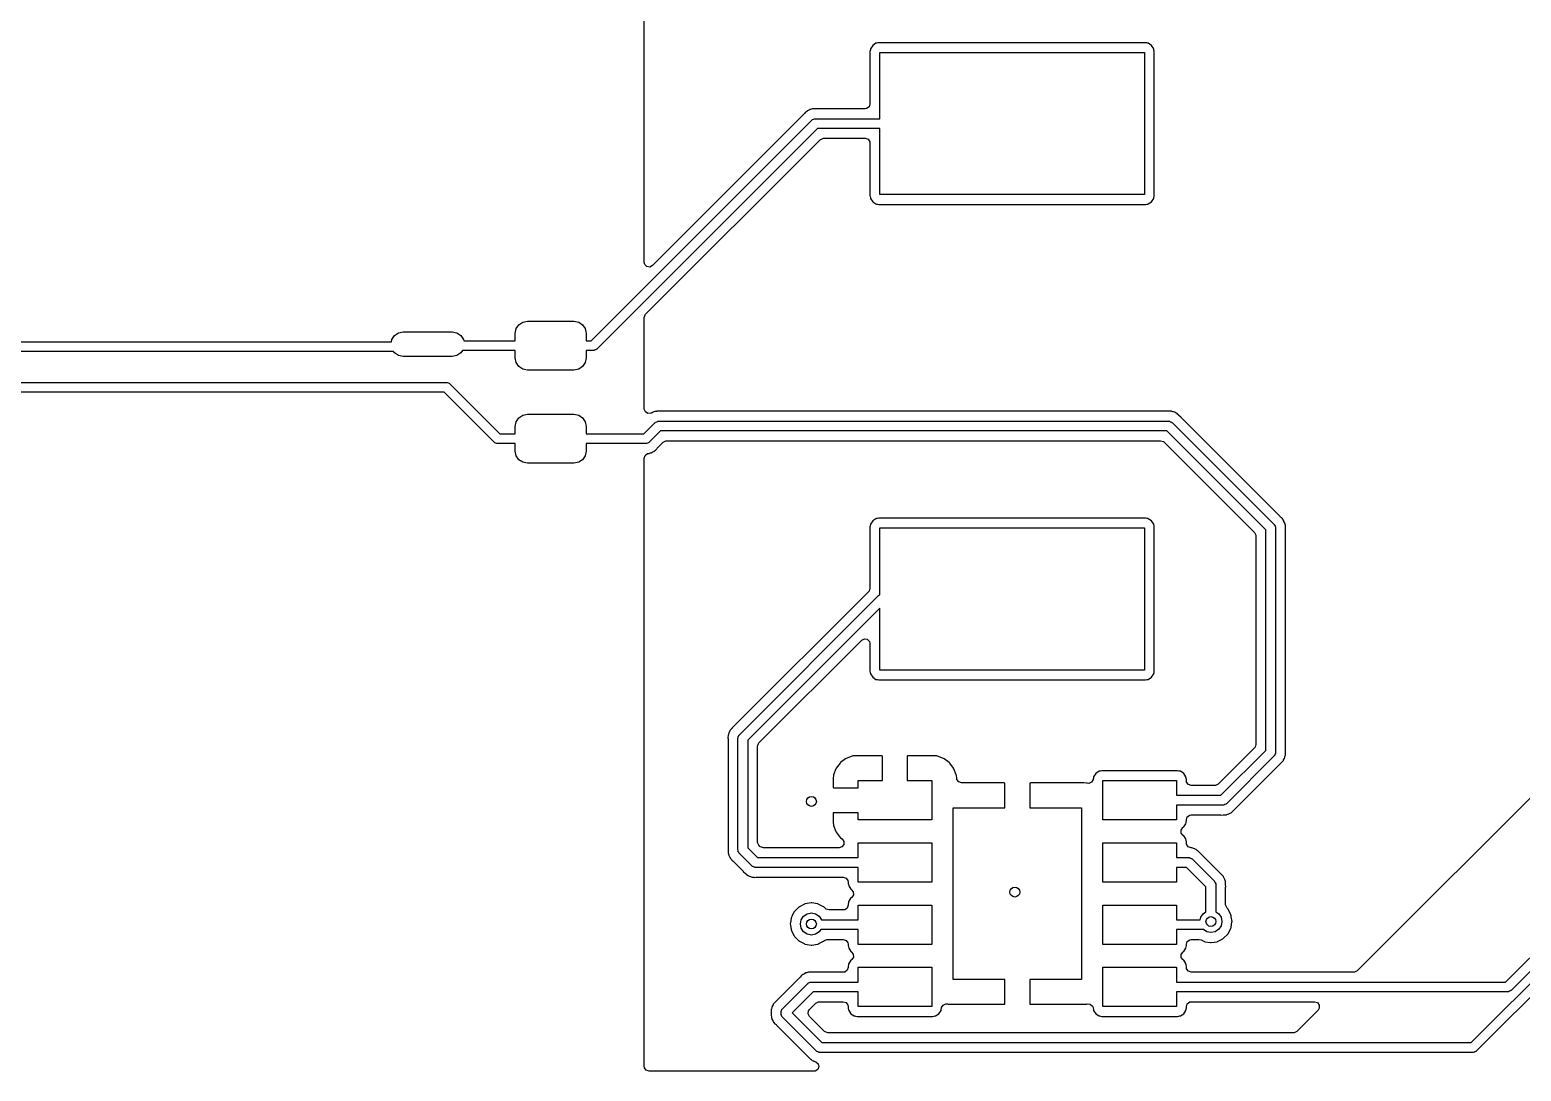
# Model space of a CAD drawing. Extents: x 97 to 313, y -173 to 213.
# Drawn here: x 127.5 to 157.93, y -151 to -129.76 of the extents above; entities that cross this region are included whole.
import ezdxf

# ---------------------------------------------------------------- set-up
doc = ezdxf.new("R2010")
doc.units = 0
doc.layers.add('BLACK', color=7, linetype='CONTINUOUS')

msp = doc.modelspace()

# ---------------------------------------------------------------- linework, layer by layer
at = {"layer": 'BLACK', "linetype": 'CONTINUOUS'}
for p, q in [((140.038, -134.498), (140.038, -119.102)), ((144.652, -130.162), (144.644, -130.2)), ((144.644, -130.2), (144.644, -131.27)), ((144.654, -130.151), (144.652, -130.162)), ((144.656, -130.142), (144.654, -130.151)), ((144.654, -130.151), (144.654, -130.151)), ((144.7, -130.075), (144.656, -130.142)), ((144.767, -130.031), (144.7, -130.075)), ((144.776, -130.029), (144.767, -130.031)), ((144.799, -130.025), (144.776, -130.029)), ((144.776, -130.029), (144.776, -130.029)), ((144.825, -130.019), (144.799, -130.025)), ((150.265, -130.019), (144.825, -130.019)), ((144.845, -131.57), (144.845, -130.22)), ((144.845, -130.22), (150.245, -130.22)), ((150.245, -130.22), (150.245, -133.12)), ((150.291, -130.025), (150.265, -130.019)), ((150.314, -130.029), (150.291, -130.025)), ((150.323, -130.031), (150.314, -130.029)), ((150.314, -130.029), (150.314, -130.029)), ((150.39, -130.075), (150.323, -130.031)), ((150.434, -130.142), (150.39, -130.075)), ((150.436, -130.151), (150.434, -130.142)), ((150.438, -130.162), (150.436, -130.151)), ((150.436, -130.151), (150.436, -130.151)), ((150.445, -130.2), (150.438, -130.162)), ((150.445, -133.14), (150.445, -130.2)), ((143.325, -131.444), (143.307, -131.467)), ((143.333, -131.439), (143.325, -131.444)), ((143.351, -131.424), (143.333, -131.439)), ((143.355, -131.42), (143.351, -131.424)), ((143.36, -131.416), (143.355, -131.42)), ((143.366, -131.413), (143.36, -131.416)), ((143.384, -131.405), (143.366, -131.413)), ((143.366, -131.413), (143.366, -131.413)), ((143.397, -131.399), (143.384, -131.405)), ((143.409, -131.392), (143.397, -131.399)), ((143.42, -131.385), (143.409, -131.392)), ((143.429, -131.383), (143.42, -131.385)), ((143.431, -131.383), (143.429, -131.383)), ((143.429, -131.383), (143.429, -131.383)), ((143.452, -131.376), (143.431, -131.383)), ((143.454, -131.375), (143.452, -131.376)), ((143.463, -131.372), (143.454, -131.375)), ((143.454, -131.375), (143.454, -131.375)), ((143.472, -131.371), (143.463, -131.372)), ((143.473, -131.371), (143.472, -131.371)), ((143.492, -131.371), (143.473, -131.371)), ((143.498, -131.37), (143.492, -131.371)), ((143.502, -131.369), (143.498, -131.37)), ((143.522, -131.369), (143.502, -131.369)), ((143.525, -131.369), (143.522, -131.369)), ((143.575, -131.368), (143.525, -131.369)), ((143.579, -131.369), (143.575, -131.368)), ((143.584, -131.369), (143.579, -131.369)), ((144.546, -131.369), (143.584, -131.369)), ((144.576, -131.365), (144.546, -131.369)), ((144.626, -131.329), (144.576, -131.365)), ((144.644, -131.27), (144.626, -131.329)), ((138.959, -136.1), (143.459, -131.599)), ((143.298, -131.477), (140.207, -134.568)), ((143.307, -131.467), (143.298, -131.477)), ((143.459, -131.599), (143.466, -131.596)), ((143.466, -131.596), (143.471, -131.589)), ((143.471, -131.589), (143.493, -131.582)), ((143.493, -131.582), (143.514, -131.571)), ((143.514, -131.571), (143.522, -131.572)), ((143.522, -131.572), (143.53, -131.57)), ((143.53, -131.57), (144.845, -131.57)), ((143.571, -131.77), (139.071, -136.271)), ((140.067, -135.558), (143.625, -131.999)), ((144.845, -131.77), (143.571, -131.77)), ((143.625, -131.999), (143.68, -131.972)), ((143.68, -131.972), (143.695, -131.97)), ((143.695, -131.97), (144.546, -131.97)), ((144.546, -131.97), (144.604, -131.989)), ((144.604, -131.989), (144.64, -132.039)), ((144.64, -132.039), (144.644, -132.07)), ((144.845, -133.12), (144.845, -131.77)), ((144.644, -132.07), (144.644, -133.14)), ((144.644, -133.14), (144.647, -133.15)), ((144.647, -133.15), (144.654, -133.187)), ((144.654, -133.187), (144.656, -133.198)), ((144.656, -133.198), (144.7, -133.265)), ((144.7, -133.265), (144.767, -133.309)), ((150.245, -133.12), (144.845, -133.12)), ((150.323, -133.309), (150.39, -133.265)), ((150.39, -133.265), (150.434, -133.198)), ((150.434, -133.198), (150.436, -133.187)), ((150.436, -133.187), (150.443, -133.15)), ((150.443, -133.15), (150.445, -133.14)), ((144.767, -133.309), (144.776, -133.311)), ((144.776, -133.311), (144.776, -133.311)), ((144.776, -133.311), (144.799, -133.315)), ((144.799, -133.315), (144.825, -133.32)), ((144.825, -133.32), (150.265, -133.32)), ((150.265, -133.32), (150.291, -133.315)), ((150.291, -133.315), (150.314, -133.311)), ((150.314, -133.311), (150.323, -133.309)), ((150.314, -133.311), (150.314, -133.311)), ((140.049, -134.543), (140.038, -134.498)), ((140.092, -134.586), (140.049, -134.543)), ((140.153, -134.596), (140.092, -134.586)), ((140.207, -134.568), (140.153, -134.596)), ((137.559, -135.719), (137.655, -135.7)), ((137.655, -135.7), (138.605, -135.7)), ((138.605, -135.7), (138.701, -135.719)), ((140.038, -135.628), (140.057, -135.57)), ((140.038, -137.488), (140.038, -135.628)), ((140.057, -135.57), (140.067, -135.558)), ((134.889, -136.074), (134.943, -135.993)), ((134.943, -135.993), (135.024, -135.939)), ((135.024, -135.939), (135.12, -135.92)), ((135.12, -135.92), (136.12, -135.92)), ((136.12, -135.92), (136.216, -135.939)), ((136.216, -135.939), (136.297, -135.993)), ((136.297, -135.993), (136.351, -136.074)), ((137.405, -135.95), (137.424, -135.854)), ((137.405, -136.1), (137.405, -135.95)), ((137.424, -135.854), (137.478, -135.773)), ((137.478, -135.773), (137.559, -135.719)), ((138.701, -135.719), (138.782, -135.773)), ((138.782, -135.773), (138.836, -135.854)), ((138.836, -135.854), (138.855, -135.95)), ((138.855, -135.95), (138.855, -136.1)), ((110.661, -136.12), (134.88, -136.12)), ((134.88, -136.12), (134.889, -136.074)), ((136.328, -136.3), (136.297, -136.347)), ((137.405, -136.3), (136.328, -136.3)), ((136.351, -136.074), (136.356, -136.1)), ((136.356, -136.1), (137.405, -136.1)), ((137.405, -136.45), (137.405, -136.3)), ((138.855, -136.1), (138.959, -136.1)), ((139, -136.3), (138.855, -136.3)), ((138.855, -136.3), (138.855, -136.45)), ((139.008, -136.298), (139, -136.3)), ((139.016, -136.299), (139.008, -136.298)), ((139.037, -136.288), (139.016, -136.299)), ((139.059, -136.281), (139.037, -136.288)), ((139.064, -136.274), (139.059, -136.281)), ((139.071, -136.271), (139.064, -136.274)), ((134.925, -136.32), (110.62, -136.32)), ((134.943, -136.347), (134.925, -136.32)), ((135.024, -136.401), (134.943, -136.347)), ((135.12, -136.42), (135.024, -136.401)), ((136.12, -136.42), (135.12, -136.42)), ((136.216, -136.401), (136.12, -136.42)), ((136.297, -136.347), (136.216, -136.401)), ((137.424, -136.546), (137.405, -136.45)), ((137.478, -136.627), (137.424, -136.546)), ((138.836, -136.546), (138.782, -136.627)), ((138.855, -136.45), (138.836, -136.546)), ((137.559, -136.681), (137.478, -136.627)), ((137.655, -136.7), (137.559, -136.681)), ((138.605, -136.7), (137.655, -136.7)), ((138.701, -136.681), (138.605, -136.7)), ((138.782, -136.627), (138.701, -136.681)), ((135.959, -137.15), (110.31, -137.15)), ((110.351, -136.95), (136, -136.95)), ((136.979, -138.171), (135.959, -137.15)), ((136, -136.95), (136.008, -136.952)), ((136.008, -136.952), (136.016, -136.951)), ((136.016, -136.951), (136.037, -136.962)), ((136.037, -136.962), (136.059, -136.969)), ((136.059, -136.969), (136.064, -136.976)), ((136.064, -136.976), (136.071, -136.979)), ((136.071, -136.979), (137.091, -138)), ((140.039, -137.497), (140.038, -137.488)), ((140.063, -137.553), (140.039, -137.497)), ((137.405, -137.85), (137.424, -137.754)), ((137.424, -137.754), (137.478, -137.673)), ((137.478, -137.673), (137.559, -137.619)), ((137.559, -137.619), (137.655, -137.6)), ((137.655, -137.6), (138.605, -137.6)), ((138.605, -137.6), (138.701, -137.619)), ((138.701, -137.619), (138.782, -137.673)), ((138.782, -137.673), (138.836, -137.754)), ((138.836, -137.754), (138.855, -137.85)), ((140.029, -138), (140.259, -137.769)), ((140.115, -137.585), (140.063, -137.553)), ((140.176, -137.579), (140.115, -137.585)), ((140.184, -137.575), (140.176, -137.579)), ((140.197, -137.569), (140.184, -137.575)), ((140.22, -137.555), (140.197, -137.569)), ((140.231, -137.553), (140.22, -137.555)), ((140.252, -137.546), (140.231, -137.553)), ((140.254, -137.545), (140.252, -137.546)), ((140.263, -137.542), (140.254, -137.545)), ((140.254, -137.545), (140.254, -137.545)), ((140.259, -137.769), (140.266, -137.766)), ((140.272, -137.541), (140.263, -137.542)), ((140.266, -137.766), (140.271, -137.759)), ((140.271, -137.759), (140.293, -137.752)), ((140.292, -137.541), (140.272, -137.541)), ((140.272, -137.541), (140.272, -137.541)), ((140.298, -137.54), (140.292, -137.541)), ((140.293, -137.752), (140.314, -137.741)), ((140.302, -137.54), (140.298, -137.54)), ((140.322, -137.54), (140.302, -137.54)), ((140.314, -137.741), (140.322, -137.742)), ((140.325, -137.539), (140.322, -137.54)), ((140.322, -137.742), (140.33, -137.74)), ((140.333, -137.539), (140.325, -137.539)), ((140.33, -137.74), (150.74, -137.74)), ((140.375, -137.538), (140.333, -137.539)), ((140.379, -137.539), (140.375, -137.538)), ((140.384, -137.54), (140.379, -137.539)), ((150.713, -137.54), (140.384, -137.54)), ((150.726, -137.539), (150.713, -137.54)), ((150.727, -137.538), (150.726, -137.539)), ((150.755, -137.535), (150.727, -137.538)), ((150.74, -137.74), (150.748, -137.742)), ((150.748, -137.742), (150.756, -137.741)), ((150.764, -137.537), (150.755, -137.535)), ((150.756, -137.741), (150.777, -137.752)), ((150.787, -137.54), (150.764, -137.537)), ((150.764, -137.537), (150.764, -137.537)), ((150.764, -137.537), (150.764, -137.537)), ((150.777, -137.752), (150.799, -137.759)), ((150.793, -137.54), (150.787, -137.54)), ((150.799, -137.54), (150.793, -137.54)), ((150.806, -137.543), (150.799, -137.54)), ((150.799, -137.759), (150.804, -137.766)), ((150.804, -137.766), (150.811, -137.769)), ((150.824, -137.55), (150.806, -137.543)), ((150.806, -137.543), (150.806, -137.543)), ((150.811, -137.769), (152.891, -139.849)), ((150.838, -137.554), (150.824, -137.55)), ((150.864, -137.561), (150.838, -137.554)), ((150.871, -137.566), (150.864, -137.561)), ((150.873, -137.567), (150.871, -137.566)), ((150.871, -137.566), (150.871, -137.566)), ((150.893, -137.577), (150.873, -137.567)), ((150.903, -137.582), (150.893, -137.577)), ((150.91, -137.588), (150.903, -137.582)), ((150.925, -137.602), (150.91, -137.588)), ((150.929, -137.605), (150.925, -137.602)), ((150.933, -137.608), (150.929, -137.605)), ((150.947, -137.622), (150.933, -137.608)), ((150.949, -137.624), (150.947, -137.622)), ((150.985, -137.658), (150.949, -137.624)), ((150.988, -137.662), (150.985, -137.658)), ((150.99, -137.665), (150.988, -137.662)), ((153.013, -139.688), (150.99, -137.665)), ((137.091, -138), (137.405, -138)), ((137.405, -138), (137.405, -137.85)), ((138.855, -137.85), (138.855, -138)), ((138.855, -138), (140.029, -138)), ((140.371, -137.94), (140.141, -138.171)), ((150.699, -137.94), (140.371, -137.94)), ((140.48, -138.142), (140.495, -138.141)), ((140.495, -138.141), (150.575, -138.141)), ((150.575, -138.141), (150.633, -138.159)), ((152.72, -139.961), (150.699, -137.94)), ((136.986, -138.174), (136.979, -138.171)), ((136.991, -138.181), (136.986, -138.174)), ((137.013, -138.188), (136.991, -138.181)), ((137.034, -138.199), (137.013, -138.188)), ((137.042, -138.198), (137.034, -138.199)), ((137.05, -138.2), (137.042, -138.198)), ((137.405, -138.2), (137.05, -138.2)), ((137.405, -138.35), (137.405, -138.2)), ((137.424, -138.446), (137.405, -138.35)), ((137.478, -138.527), (137.424, -138.446)), ((138.836, -138.446), (138.782, -138.527)), ((138.855, -138.35), (138.836, -138.446)), ((140.07, -138.2), (138.855, -138.2)), ((138.855, -138.2), (138.855, -138.35)), ((140.038, -138.497), (140.057, -138.439)), ((140.057, -138.439), (140.107, -138.403)), ((140.078, -138.198), (140.07, -138.2)), ((140.086, -138.199), (140.078, -138.198)), ((140.107, -138.188), (140.086, -138.199)), ((140.129, -138.181), (140.107, -138.188)), ((140.107, -138.403), (140.119, -138.401)), ((140.119, -138.401), (140.128, -138.399)), ((140.119, -138.401), (140.119, -138.401)), ((140.128, -138.399), (140.137, -138.398)), ((140.134, -138.174), (140.129, -138.181)), ((140.141, -138.171), (140.134, -138.174)), ((140.137, -138.398), (140.146, -138.395)), ((140.146, -138.395), (140.148, -138.394)), ((140.146, -138.395), (140.146, -138.395)), ((140.148, -138.394), (140.169, -138.387)), ((140.169, -138.387), (140.18, -138.385)), ((140.18, -138.385), (140.203, -138.371)), ((140.203, -138.371), (140.216, -138.365)), ((140.216, -138.365), (140.234, -138.357)), ((140.234, -138.357), (140.24, -138.354)), ((140.234, -138.357), (140.234, -138.357)), ((140.24, -138.354), (140.245, -138.35)), ((140.245, -138.35), (140.249, -138.346)), ((140.249, -138.346), (140.267, -138.331)), ((140.267, -138.331), (140.275, -138.326)), ((140.275, -138.326), (140.293, -138.303)), ((140.293, -138.303), (140.302, -138.293)), ((140.302, -138.293), (140.425, -138.169)), ((140.425, -138.169), (140.48, -138.142)), ((150.633, -138.159), (150.645, -138.169)), ((150.645, -138.169), (152.491, -140.015)), ((137.559, -138.581), (137.478, -138.527)), ((137.655, -138.6), (137.559, -138.581)), ((138.605, -138.6), (137.655, -138.6)), ((138.701, -138.581), (138.605, -138.6)), ((138.782, -138.527), (138.701, -138.581)), ((140.038, -150.904), (140.038, -138.497)), ((144.65, -139.874), (144.644, -139.9)), ((144.644, -139.9), (144.644, -141.15)), ((144.654, -139.851), (144.65, -139.874)), ((144.656, -139.842), (144.654, -139.851)), ((144.654, -139.851), (144.654, -139.851)), ((144.7, -139.775), (144.656, -139.842)), ((144.767, -139.731), (144.7, -139.775)), ((144.776, -139.729), (144.767, -139.731)), ((144.799, -139.725), (144.776, -139.729)), ((144.776, -139.729), (144.776, -139.729)), ((144.825, -139.719), (144.799, -139.725)), ((150.265, -139.719), (144.825, -139.719)), ((144.845, -141.285), (144.845, -139.92)), ((144.845, -139.92), (150.245, -139.92)), ((150.245, -139.92), (150.245, -142.82)), ((150.291, -139.725), (150.265, -139.719)), ((150.314, -139.729), (150.291, -139.725)), ((150.323, -139.731), (150.314, -139.729)), ((150.314, -139.729), (150.314, -139.729)), ((150.39, -139.775), (150.323, -139.731)), ((150.434, -139.842), (150.39, -139.775)), ((150.436, -139.851), (150.434, -139.842)), ((150.44, -139.874), (150.436, -139.851)), ((150.436, -139.851), (150.436, -139.851)), ((150.445, -139.9), (150.44, -139.874)), ((150.445, -142.84), (150.445, -139.9)), ((152.72, -144.459), (152.72, -139.961)), ((152.891, -139.849), (152.894, -139.856)), ((152.894, -139.856), (152.901, -139.861)), ((152.901, -139.861), (152.908, -139.883)), ((152.908, -139.883), (152.919, -139.904)), ((152.919, -139.904), (152.918, -139.912)), ((152.918, -139.912), (152.92, -139.92)), ((152.92, -139.92), (152.92, -144.5)), ((153.023, -139.697), (153.013, -139.688)), ((153.046, -139.715), (153.023, -139.697)), ((153.051, -139.722), (153.046, -139.715)), ((153.051, -139.723), (153.051, -139.722)), ((153.066, -139.741), (153.051, -139.723)), ((153.07, -139.745), (153.066, -139.741)), ((153.074, -139.75), (153.07, -139.745)), ((153.077, -139.756), (153.074, -139.75)), ((153.085, -139.774), (153.077, -139.756)), ((153.077, -139.756), (153.077, -139.756)), ((153.091, -139.787), (153.085, -139.774)), ((153.105, -139.81), (153.091, -139.787)), ((153.107, -139.819), (153.105, -139.81)), ((153.107, -139.821), (153.107, -139.819)), ((153.107, -139.819), (153.107, -139.819)), ((153.114, -139.842), (153.107, -139.821)), ((153.118, -139.853), (153.114, -139.842)), ((153.119, -139.862), (153.118, -139.853)), ((153.119, -139.882), (153.119, -139.862)), ((153.12, -139.888), (153.119, -139.882)), ((153.12, -139.892), (153.12, -139.888)), ((153.12, -139.912), (153.12, -139.892)), ((153.121, -139.915), (153.12, -139.912)), ((153.122, -139.965), (153.121, -139.915)), ((153.121, -139.969), (153.122, -139.965)), ((152.491, -140.015), (152.518, -140.07)), ((152.518, -140.07), (152.519, -140.085)), ((152.519, -140.085), (152.519, -144.335)), ((153.12, -139.974), (153.121, -139.969)), ((153.12, -144.473), (153.12, -139.974)), ((144.644, -141.15), (144.626, -141.208)), ((144.616, -141.22), (141.875, -143.96)), ((141.979, -144.139), (144.819, -141.299)), ((144.626, -141.208), (144.616, -141.22)), ((144.819, -141.299), (144.826, -141.296)), ((144.826, -141.296), (144.831, -141.289)), ((144.831, -141.289), (144.845, -141.285)), ((144.845, -141.556), (142.15, -144.251)), ((144.845, -142.82), (144.845, -141.556)), ((142.379, -144.305), (144.475, -142.209)), ((144.475, -142.209), (144.53, -142.182)), ((144.53, -142.182), (144.59, -142.191)), ((144.59, -142.191), (144.634, -142.235)), ((144.634, -142.235), (144.644, -142.279)), ((144.644, -142.279), (144.644, -142.84)), ((144.644, -142.84), (144.65, -142.866)), ((144.65, -142.866), (144.654, -142.888)), ((144.654, -142.888), (144.656, -142.898)), ((144.656, -142.898), (144.7, -142.965)), ((144.7, -142.965), (144.767, -143.009)), ((144.767, -143.009), (144.776, -143.011)), ((150.245, -142.82), (144.845, -142.82)), ((150.314, -143.011), (150.323, -143.009)), ((150.323, -143.009), (150.39, -142.965)), ((150.39, -142.965), (150.434, -142.898)), ((150.434, -142.898), (150.436, -142.888)), ((150.436, -142.888), (150.44, -142.866)), ((150.44, -142.866), (150.445, -142.84)), ((144.776, -143.011), (144.776, -143.011)), ((144.776, -143.011), (144.799, -143.015)), ((144.799, -143.015), (144.825, -143.02)), ((144.825, -143.02), (150.265, -143.02)), ((150.265, -143.02), (150.291, -143.015)), ((150.291, -143.015), (150.314, -143.011)), ((150.314, -143.011), (150.314, -143.011)), ((160.038, -143.503), (154.586, -148.956)), ((157.614, -149.185), (162.969, -143.829)), ((141.747, -144.186), (141.745, -144.195)), ((141.745, -144.195), (141.746, -144.205)), ((141.746, -144.205), (141.749, -144.224)), ((141.749, -144.163), (141.747, -144.186)), ((141.75, -144.151), (141.749, -144.157)), ((141.749, -144.157), (141.749, -144.163)), ((141.749, -144.224), (141.749, -144.237)), ((141.755, -144.137), (141.75, -144.151)), ((141.76, -144.126), (141.755, -144.137)), ((141.764, -144.112), (141.76, -144.126)), ((141.766, -144.106), (141.764, -144.112)), ((141.771, -144.086), (141.766, -144.106)), ((141.776, -144.079), (141.771, -144.086)), ((141.777, -144.077), (141.776, -144.079)), ((141.776, -144.079), (141.776, -144.079)), ((141.787, -144.057), (141.777, -144.077)), ((141.788, -144.055), (141.787, -144.057)), ((141.792, -144.047), (141.788, -144.055)), ((141.788, -144.055), (141.788, -144.055)), ((141.812, -144.025), (141.792, -144.047)), ((141.815, -144.021), (141.812, -144.025)), ((141.818, -144.017), (141.815, -144.021)), ((141.832, -144.003), (141.818, -144.017)), ((141.834, -144.001), (141.832, -144.003)), ((141.862, -143.971), (141.834, -144.001)), ((141.868, -143.965), (141.862, -143.971)), ((141.872, -143.962), (141.868, -143.965)), ((141.875, -143.96), (141.872, -143.962)), ((141.95, -144.21), (141.952, -144.202)), ((141.95, -146.49), (141.95, -144.21)), ((141.951, -144.194), (141.962, -144.173)), ((141.952, -144.202), (141.951, -144.194)), ((141.962, -144.173), (141.969, -144.151)), ((141.969, -144.151), (141.976, -144.146)), ((141.976, -144.146), (141.979, -144.139)), ((163.081, -144), (157.726, -149.356)), ((141.749, -144.237), (141.749, -146.436)), ((142.15, -144.251), (142.15, -146.449)), ((142.35, -144.375), (142.369, -144.317)), ((142.35, -146.325), (142.35, -144.375)), ((142.369, -144.317), (142.379, -144.305)), ((152.491, -144.405), (151.75, -145.146)), ((151.804, -145.375), (152.72, -144.459)), ((152.501, -144.393), (152.491, -144.405)), ((152.519, -144.335), (152.501, -144.393)), ((152.919, -144.516), (152.908, -144.537)), ((152.92, -144.5), (152.918, -144.508)), ((152.918, -144.508), (152.919, -144.516)), ((153.121, -144.486), (153.12, -144.473)), ((153.12, -144.547), (153.123, -144.524)), ((153.125, -144.515), (153.121, -144.486)), ((153.123, -144.524), (153.125, -144.515)), ((153.123, -144.524), (153.123, -144.524)), ((153.123, -144.524), (153.123, -144.524)), ((156.909, -150.42), (162.999, -144.329)), ((163.111, -144.5), (157.021, -150.591)), ((143.947, -144.834), (143.901, -144.958)), ((143.954, -144.822), (143.947, -144.834)), ((144.033, -144.717), (143.954, -144.822)), ((144.043, -144.707), (144.033, -144.717)), ((144.148, -144.628), (144.043, -144.707)), ((144.16, -144.621), (144.148, -144.628)), ((144.284, -144.575), (144.16, -144.621)), ((144.296, -144.572), (144.284, -144.575)), ((144.349, -144.566), (144.296, -144.572)), ((144.355, -144.566), (144.349, -144.566)), ((144.89, -144.566), (144.355, -144.566)), ((144.894, -144.569), (144.89, -144.566)), ((144.898, -144.582), (144.894, -144.569)), ((144.898, -145.074), (144.898, -144.582)), ((145.409, -144.57), (145.406, -144.574)), ((145.406, -144.574), (145.406, -145.074)), ((145.422, -144.566), (145.409, -144.57)), ((145.95, -144.566), (145.422, -144.566)), ((145.956, -144.566), (145.95, -144.566)), ((146.009, -144.572), (145.956, -144.566)), ((146.021, -144.575), (146.009, -144.572)), ((146.145, -144.621), (146.021, -144.575)), ((146.157, -144.628), (146.145, -144.621)), ((146.262, -144.707), (146.157, -144.628)), ((146.272, -144.717), (146.262, -144.707)), ((146.351, -144.822), (146.272, -144.717)), ((146.358, -144.834), (146.351, -144.822)), ((146.404, -144.958), (146.358, -144.834)), ((152.891, -144.571), (151.916, -145.546)), ((152.536, -145.209), (152.995, -144.75)), ((152.894, -144.564), (152.891, -144.571)), ((152.901, -144.559), (152.894, -144.564)), ((152.908, -144.537), (152.901, -144.559)), ((152.995, -144.75), (152.998, -144.748)), ((152.998, -144.748), (153.002, -144.745)), ((153.002, -144.745), (153.036, -144.709)), ((153.036, -144.709), (153.038, -144.706)), ((153.038, -144.706), (153.049, -144.696)), ((153.049, -144.696), (153.052, -144.693)), ((153.052, -144.693), (153.055, -144.689)), ((153.055, -144.689), (153.058, -144.685)), ((153.058, -144.685), (153.072, -144.67)), ((153.072, -144.67), (153.078, -144.663)), ((153.072, -144.67), (153.072, -144.67)), ((153.078, -144.663), (153.082, -144.655)), ((153.082, -144.655), (153.083, -144.653)), ((153.082, -144.655), (153.082, -144.655)), ((153.083, -144.653), (153.093, -144.633)), ((153.093, -144.633), (153.094, -144.631)), ((153.094, -144.631), (153.099, -144.624)), ((153.094, -144.631), (153.094, -144.631)), ((153.099, -144.624), (153.106, -144.598)), ((153.106, -144.598), (153.11, -144.584)), ((153.11, -144.584), (153.117, -144.566)), ((153.117, -144.566), (153.12, -144.559)), ((153.117, -144.566), (153.117, -144.566)), ((153.12, -144.553), (153.12, -144.547)), ((153.12, -144.559), (153.12, -144.553)), ((143.898, -144.97), (143.892, -145.023)), ((143.892, -145.023), (143.892, -145.029)), ((143.892, -145.029), (143.892, -145.205)), ((143.901, -144.958), (143.898, -144.97)), ((144.4, -145.221), (144.4, -145.074)), ((144.4, -145.074), (144.898, -145.074)), ((145.406, -145.074), (145.905, -145.074)), ((145.905, -145.074), (145.905, -145.876)), ((146.407, -144.97), (146.404, -144.958)), ((146.413, -145.023), (146.407, -144.97)), ((146.413, -145.027), (146.413, -145.023)), ((146.418, -145.053), (146.413, -145.027)), ((146.454, -145.102), (146.418, -145.053)), ((146.512, -145.121), (146.454, -145.102)), ((147.388, -145.121), (146.512, -145.121)), ((147.392, -145.124), (147.388, -145.121)), ((147.396, -145.137), (147.392, -145.124)), ((147.396, -145.629), (147.396, -145.137)), ((147.907, -145.125), (147.904, -145.129)), ((147.904, -145.129), (147.904, -145.629)), ((147.92, -145.121), (147.907, -145.125)), ((149.002, -145.121), (147.92, -145.121)), ((149.007, -145.121), (149.002, -145.121)), ((149.061, -145.127), (149.007, -145.121)), ((149.075, -145.13), (149.061, -145.127)), ((149.109, -145.132), (149.075, -145.13)), ((149.165, -145.107), (149.109, -145.132)), ((149.195, -145.053), (149.165, -145.107)), ((149.204, -145.005), (149.195, -145.053)), ((149.206, -144.996), (149.204, -145.005)), ((149.204, -145.005), (149.204, -145.005)), ((149.25, -144.929), (149.206, -144.996)), ((149.317, -144.885), (149.25, -144.929)), ((149.326, -144.883), (149.317, -144.885)), ((149.349, -144.879), (149.326, -144.883)), ((149.326, -144.883), (149.326, -144.883)), ((149.375, -144.874), (149.349, -144.879)), ((150.92, -144.874), (149.375, -144.874)), ((149.395, -145.876), (149.395, -145.074)), ((149.395, -145.074), (150.9, -145.074)), ((150.9, -145.074), (150.9, -145.375)), ((150.946, -144.879), (150.92, -144.874)), ((150.969, -144.883), (150.946, -144.879)), ((150.978, -144.885), (150.969, -144.883)), ((150.969, -144.883), (150.969, -144.883)), ((151.045, -144.929), (150.978, -144.885)), ((151.089, -144.996), (151.045, -144.929)), ((151.091, -145.005), (151.089, -144.996)), ((151.091, -145.007), (151.091, -145.005)), ((151.091, -145.005), (151.091, -145.005)), ((151.1, -145.054), (151.091, -145.007)), ((151.1, -145.076), (151.1, -145.054)), ((151.105, -145.106), (151.1, -145.076)), ((151.141, -145.156), (151.105, -145.106)), ((143.892, -145.205), (143.896, -145.218)), ((143.896, -145.218), (143.9, -145.221)), ((143.9, -145.221), (144.4, -145.221)), ((150.9, -145.375), (151.804, -145.375)), ((151.2, -145.174), (151.141, -145.156)), ((151.68, -145.174), (151.2, -145.174)), ((151.695, -145.173), (151.68, -145.174)), ((151.75, -145.146), (151.695, -145.173)), ((152.077, -145.668), (152.536, -145.209)), ((143.895, -145.733), (143.892, -145.737)), ((143.892, -145.737), (143.892, -145.921)), ((143.908, -145.729), (143.895, -145.733)), ((144.4, -145.729), (143.908, -145.729)), ((144.4, -145.876), (144.4, -145.729)), ((146.344, -149.131), (146.344, -145.629)), ((146.344, -145.629), (147.396, -145.629)), ((147.904, -145.629), (148.957, -145.629)), ((148.957, -145.629), (148.957, -149.131)), ((151.845, -145.575), (150.9, -145.575)), ((150.9, -145.575), (150.9, -145.876)), ((151.853, -145.573), (151.845, -145.575)), ((151.861, -145.574), (151.853, -145.573)), ((151.882, -145.563), (151.861, -145.574)), ((151.904, -145.556), (151.882, -145.563)), ((151.909, -145.549), (151.904, -145.556)), ((151.916, -145.546), (151.909, -145.549)), ((151.955, -145.76), (151.978, -145.746)), ((151.978, -145.746), (151.991, -145.74)), ((151.991, -145.74), (152.009, -145.732)), ((152.009, -145.732), (152.015, -145.729)), ((152.009, -145.732), (152.009, -145.732)), ((152.015, -145.729), (152.02, -145.725)), ((152.02, -145.725), (152.024, -145.721)), ((152.024, -145.721), (152.042, -145.706)), ((152.042, -145.706), (152.05, -145.701)), ((152.05, -145.701), (152.068, -145.678)), ((152.068, -145.678), (152.077, -145.668)), ((143.892, -145.921), (143.892, -145.927)), ((143.892, -145.927), (143.898, -145.98)), ((143.898, -145.98), (143.901, -145.992)), ((143.901, -145.992), (143.947, -146.116)), ((145.905, -145.876), (144.4, -145.876)), ((150.9, -145.876), (149.395, -145.876)), ((150.994, -146.083), (151.028, -146.032)), ((151.028, -146.032), (151.034, -146.028)), ((151.034, -146.028), (151.036, -146.026)), ((151.036, -146.026), (151.045, -146.021)), ((151.045, -146.021), (151.089, -145.954)), ((151.089, -145.954), (151.094, -145.93)), ((151.094, -145.93), (151.097, -145.912)), ((151.097, -145.912), (151.1, -145.896)), ((151.1, -145.874), (151.119, -145.816)), ((151.1, -145.896), (151.1, -145.874)), ((151.119, -145.816), (151.169, -145.78)), ((151.169, -145.78), (151.2, -145.775)), ((151.2, -145.775), (151.791, -145.775)), ((151.791, -145.775), (151.796, -145.776)), ((151.796, -145.776), (151.8, -145.777)), ((151.8, -145.777), (151.85, -145.776)), ((151.85, -145.776), (151.853, -145.775)), ((151.853, -145.775), (151.873, -145.775)), ((151.873, -145.775), (151.877, -145.775)), ((151.877, -145.775), (151.883, -145.774)), ((151.883, -145.774), (151.899, -145.774)), ((151.899, -145.774), (151.903, -145.774)), ((151.903, -145.774), (151.912, -145.773)), ((151.912, -145.773), (151.921, -145.77)), ((151.921, -145.77), (151.923, -145.769)), ((151.921, -145.77), (151.921, -145.77)), ((151.923, -145.769), (151.944, -145.762)), ((151.944, -145.762), (151.955, -145.76)), ((142.352, -146.34), (142.35, -146.325)), ((142.379, -146.395), (142.352, -146.34)), ((143.947, -146.116), (143.954, -146.128)), ((143.954, -146.128), (144.033, -146.233)), ((144.033, -146.233), (144.043, -146.243)), ((144.043, -146.243), (144.074, -146.266)), ((144.074, -146.266), (144.109, -146.316)), ((144.109, -146.316), (144.108, -146.377)), ((144.4, -146.645), (144.4, -146.344)), ((144.4, -146.344), (145.905, -146.344)), ((145.905, -146.344), (145.905, -147.146)), ((149.395, -147.146), (149.395, -146.344)), ((149.395, -146.344), (150.9, -146.344)), ((150.9, -146.344), (150.9, -146.645)), ((150.996, -146.144), (150.994, -146.083)), ((151.03, -146.187), (150.996, -146.144)), ((151.031, -146.188), (151.03, -146.187)), ((151.03, -146.187), (151.03, -146.187)), ((151.034, -146.192), (151.031, -146.188)), ((151.045, -146.199), (151.034, -146.192)), ((151.089, -146.266), (151.045, -146.199)), ((151.1, -146.324), (151.089, -146.266)), ((151.1, -146.346), (151.1, -146.324)), ((151.104, -146.372), (151.1, -146.346)), ((141.749, -146.441), (141.748, -146.445)), ((141.748, -146.445), (141.749, -146.487)), ((141.749, -146.436), (141.749, -146.441)), ((141.749, -146.487), (141.749, -146.495)), ((141.749, -146.495), (141.749, -146.498)), ((141.749, -146.498), (141.749, -146.518)), ((141.749, -146.518), (141.75, -146.522)), ((141.75, -146.522), (141.751, -146.528)), ((141.751, -146.528), (141.752, -146.557)), ((141.752, -146.557), (141.755, -146.566)), ((141.755, -146.566), (141.755, -146.566)), ((141.755, -146.566), (141.756, -146.568)), ((141.756, -146.568), (141.763, -146.589)), ((141.763, -146.589), (141.765, -146.6)), ((141.765, -146.6), (141.77, -146.608)), ((141.77, -146.608), (141.779, -146.623)), ((141.779, -146.623), (141.785, -146.636)), ((141.785, -146.636), (141.788, -146.641)), ((141.788, -146.641), (141.793, -146.652)), ((141.793, -146.652), (141.796, -146.66)), ((141.796, -146.66), (141.8, -146.665)), ((141.952, -146.498), (141.95, -146.49)), ((141.951, -146.506), (141.952, -146.498)), ((141.962, -146.527), (141.951, -146.506)), ((141.969, -146.549), (141.962, -146.527)), ((141.976, -146.554), (141.969, -146.549)), ((141.979, -146.561), (141.976, -146.554)), ((142.234, -146.816), (141.979, -146.561)), ((142.15, -146.449), (142.346, -146.645)), ((142.346, -146.645), (144.4, -146.645)), ((142.4, -146.416), (142.379, -146.395)), ((142.412, -146.426), (142.4, -146.416)), ((142.47, -146.445), (142.412, -146.426)), ((144.014, -146.445), (142.47, -146.445)), ((144.071, -146.426), (144.014, -146.445)), ((144.108, -146.377), (144.071, -146.426)), ((150.9, -146.645), (151.145, -146.645)), ((151.137, -146.423), (151.104, -146.372)), ((151.195, -146.444), (151.137, -146.423)), ((151.145, -146.645), (151.153, -146.647)), ((151.153, -146.647), (151.161, -146.646)), ((151.161, -146.646), (151.182, -146.657)), ((151.182, -146.657), (151.204, -146.664)), ((151.196, -146.445), (151.195, -146.444)), ((151.198, -146.445), (151.196, -146.445)), ((151.204, -146.445), (151.198, -146.445)), ((151.211, -146.448), (151.204, -146.445)), ((151.229, -146.455), (151.211, -146.448)), ((151.211, -146.448), (151.211, -146.448)), ((151.243, -146.459), (151.229, -146.455)), ((151.269, -146.466), (151.243, -146.459)), ((151.276, -146.471), (151.269, -146.466)), ((151.278, -146.472), (151.276, -146.471)), ((151.276, -146.471), (151.276, -146.471)), ((151.298, -146.482), (151.278, -146.472)), ((151.308, -146.487), (151.298, -146.482)), ((151.315, -146.493), (151.308, -146.487)), ((151.33, -146.507), (151.315, -146.493)), ((151.334, -146.51), (151.33, -146.507)), ((151.338, -146.513), (151.334, -146.51)), ((151.352, -146.527), (151.338, -146.513)), ((151.354, -146.529), (151.352, -146.527)), ((151.39, -146.563), (151.354, -146.529)), ((151.393, -146.567), (151.39, -146.563)), ((151.395, -146.57), (151.393, -146.567)), ((151.793, -146.968), (151.395, -146.57)), ((141.8, -146.665), (141.804, -146.669)), ((141.804, -146.669), (141.819, -146.687)), ((141.819, -146.687), (141.824, -146.695)), ((141.824, -146.695), (141.847, -146.713)), ((141.847, -146.713), (141.857, -146.722)), ((141.857, -146.722), (142.055, -146.92)), ((142.055, -146.92), (142.057, -146.923)), ((142.057, -146.923), (142.06, -146.927)), ((142.06, -146.927), (142.066, -146.933)), ((142.066, -146.933), (142.096, -146.961)), ((142.096, -146.961), (142.098, -146.963)), ((142.098, -146.963), (142.112, -146.977)), ((142.241, -146.819), (142.234, -146.816)), ((142.246, -146.826), (142.241, -146.819)), ((142.268, -146.833), (142.246, -146.826)), ((142.289, -146.844), (142.268, -146.833)), ((142.297, -146.843), (142.289, -146.844)), ((142.305, -146.845), (142.297, -146.843)), ((144.4, -146.845), (142.305, -146.845)), ((144.4, -147.146), (144.4, -146.845)), ((151.104, -146.845), (150.9, -146.845)), ((150.9, -146.845), (150.9, -147.146)), ((151.5, -147.241), (151.104, -146.845)), ((151.204, -146.664), (151.209, -146.671)), ((151.209, -146.671), (151.216, -146.674)), ((151.216, -146.674), (151.671, -147.129)), ((142.112, -146.977), (142.116, -146.98)), ((142.116, -146.98), (142.12, -146.983)), ((142.12, -146.983), (142.142, -147.003)), ((142.142, -147.003), (142.15, -147.007)), ((142.15, -147.007), (142.152, -147.008)), ((142.152, -147.008), (142.172, -147.018)), ((142.172, -147.018), (142.174, -147.019)), ((142.174, -147.019), (142.174, -147.019)), ((142.174, -147.019), (142.181, -147.024)), ((142.181, -147.024), (142.204, -147.03)), ((142.204, -147.03), (142.207, -147.031)), ((142.207, -147.031), (142.221, -147.035)), ((142.221, -147.035), (142.239, -147.042)), ((142.239, -147.042), (142.239, -147.042)), ((142.239, -147.042), (142.246, -147.045)), ((142.246, -147.045), (142.252, -147.046)), ((142.252, -147.046), (142.258, -147.046)), ((142.258, -147.046), (142.281, -147.048)), ((142.281, -147.048), (142.281, -147.048)), ((142.281, -147.048), (142.281, -147.048)), ((142.281, -147.048), (142.29, -147.05)), ((142.29, -147.05), (142.319, -147.046)), ((142.319, -147.046), (142.332, -147.046)), ((142.332, -147.046), (144.1, -147.046)), ((144.1, -147.046), (144.159, -147.064)), ((144.159, -147.064), (144.195, -147.114)), ((144.195, -147.114), (144.2, -147.144)), ((144.2, -147.144), (144.2, -147.166)), ((144.2, -147.166), (144.2, -147.171)), ((144.2, -147.171), (144.206, -147.196)), ((144.206, -147.196), (144.211, -147.224)), ((144.211, -147.224), (144.255, -147.291)), ((145.905, -147.146), (144.4, -147.146)), ((150.9, -147.146), (149.395, -147.146)), ((151.5, -147.751), (151.5, -147.241)), ((151.671, -147.129), (151.674, -147.136)), ((151.674, -147.136), (151.681, -147.141)), ((151.681, -147.141), (151.688, -147.163)), ((151.688, -147.163), (151.699, -147.184)), ((151.699, -147.184), (151.698, -147.192)), ((151.698, -147.192), (151.7, -147.2)), ((151.7, -147.2), (151.7, -147.751)), ((151.803, -146.977), (151.793, -146.968)), ((151.826, -146.995), (151.803, -146.977)), ((151.831, -147.002), (151.826, -146.995)), ((151.831, -147.003), (151.831, -147.002)), ((151.846, -147.021), (151.831, -147.003)), ((151.85, -147.025), (151.846, -147.021)), ((151.854, -147.03), (151.85, -147.025)), ((151.857, -147.036), (151.854, -147.03)), ((151.865, -147.054), (151.857, -147.036)), ((151.857, -147.036), (151.857, -147.036)), ((151.871, -147.067), (151.865, -147.054)), ((151.885, -147.09), (151.871, -147.067)), ((151.887, -147.101), (151.885, -147.09)), ((151.894, -147.122), (151.887, -147.101)), ((151.895, -147.124), (151.894, -147.122)), ((151.898, -147.133), (151.895, -147.124)), ((151.895, -147.124), (151.895, -147.124)), ((151.899, -147.142), (151.898, -147.133)), ((151.899, -147.162), (151.899, -147.142)), ((151.9, -147.168), (151.899, -147.162)), ((151.9, -147.172), (151.9, -147.168)), ((151.9, -147.192), (151.9, -147.172)), ((151.901, -147.195), (151.9, -147.192)), ((151.9, -147.254), (151.901, -147.249)), ((151.9, -147.608), (151.9, -147.254)), ((151.902, -147.245), (151.901, -147.195)), ((151.901, -147.249), (151.902, -147.245)), ((143.442, -147.57), (143.325, -147.589)), ((143.45, -147.569), (143.442, -147.57)), ((143.458, -147.57), (143.45, -147.569)), ((143.575, -147.589), (143.458, -147.57)), ((144.206, -147.56), (144.2, -147.594)), ((144.209, -147.545), (144.206, -147.56)), ((144.211, -147.536), (144.209, -147.545)), ((144.209, -147.545), (144.209, -147.545)), ((144.255, -147.469), (144.211, -147.536)), ((144.255, -147.291), (144.264, -147.296)), ((144.266, -147.462), (144.255, -147.469)), ((144.264, -147.296), (144.266, -147.298)), ((144.266, -147.298), (144.269, -147.302)), ((144.272, -147.458), (144.266, -147.462)), ((144.269, -147.302), (144.27, -147.303)), ((144.27, -147.303), (144.27, -147.303)), ((144.27, -147.303), (144.304, -147.346)), ((144.306, -147.407), (144.272, -147.458)), ((144.304, -147.346), (144.306, -147.407)), ((143.039, -147.875), (143.029, -147.939)), ((143.04, -147.867), (143.039, -147.875)), ((143.039, -147.875), (143.039, -147.875)), ((143.053, -147.841), (143.04, -147.867)), ((143.098, -147.754), (143.053, -147.841)), ((143.101, -147.747), (143.098, -147.754)), ((143.098, -147.754), (143.098, -147.754)), ((143.197, -147.651), (143.101, -147.747)), ((143.204, -147.648), (143.197, -147.651)), ((143.31, -147.594), (143.204, -147.648)), ((143.204, -147.648), (143.204, -147.648)), ((143.242, -147.914), (143.291, -147.841)), ((143.291, -147.841), (143.364, -147.792)), ((143.317, -147.59), (143.31, -147.594)), ((143.31, -147.594), (143.31, -147.594)), ((143.325, -147.589), (143.317, -147.59)), ((143.325, -147.589), (143.325, -147.589)), ((143.364, -147.792), (143.45, -147.775)), ((143.45, -147.775), (143.536, -147.792)), ((143.536, -147.792), (143.609, -147.841)), ((143.583, -147.59), (143.575, -147.589)), ((143.575, -147.589), (143.575, -147.589)), ((143.59, -147.594), (143.583, -147.59)), ((143.696, -147.648), (143.59, -147.594)), ((143.59, -147.594), (143.59, -147.594)), ((143.609, -147.841), (143.658, -147.914)), ((143.703, -147.651), (143.696, -147.648)), ((143.696, -147.648), (143.696, -147.648)), ((143.737, -147.686), (143.703, -147.651)), ((143.749, -147.696), (143.737, -147.686)), ((143.807, -147.714), (143.749, -147.696)), ((144.1, -147.714), (143.807, -147.714)), ((144.131, -147.71), (144.1, -147.714)), ((144.181, -147.674), (144.131, -147.71)), ((144.2, -147.615), (144.181, -147.674)), ((144.2, -147.594), (144.2, -147.615)), ((144.4, -147.915), (144.4, -147.614)), ((144.4, -147.614), (145.905, -147.614)), ((145.905, -147.614), (145.905, -148.416)), ((149.395, -148.416), (149.395, -147.614)), ((149.395, -147.614), (150.9, -147.614)), ((150.9, -147.614), (150.9, -147.915)), ((151.382, -147.915), (151.392, -147.864)), ((151.392, -147.864), (151.441, -147.791)), ((151.441, -147.791), (151.5, -147.751)), ((151.7, -147.751), (151.759, -147.791)), ((151.759, -147.791), (151.808, -147.864)), ((151.808, -147.864), (151.825, -147.95)), ((151.902, -147.623), (151.9, -147.608)), ((151.929, -147.678), (151.902, -147.623)), ((151.949, -147.697), (151.929, -147.678)), ((151.952, -147.704), (151.949, -147.697)), ((152.005, -147.808), (151.952, -147.704)), ((151.952, -147.704), (151.952, -147.704)), ((152.01, -147.817), (152.005, -147.808)), ((152.011, -147.825), (152.01, -147.817)), ((152.015, -147.853), (152.011, -147.825)), ((152.011, -147.825), (152.011, -147.825)), ((152.031, -147.95), (152.015, -147.853)), ((143.029, -147.939), (143.019, -148)), ((143.019, -148), (143.023, -148.025)), ((143.023, -148.025), (143.037, -148.112)), ((143.037, -148.112), (143.04, -148.133)), ((143.04, -148.133), (143.044, -148.14)), ((143.044, -148.14), (143.044, -148.14)), ((143.044, -148.14), (143.097, -148.244)), ((143.225, -148), (143.242, -147.914)), ((143.242, -148.086), (143.225, -148)), ((143.291, -148.159), (143.242, -148.086)), ((143.364, -148.208), (143.291, -148.159)), ((143.609, -148.159), (143.536, -148.208)), ((143.639, -148.115), (143.609, -148.159)), ((144.4, -148.115), (143.639, -148.115)), ((143.658, -147.914), (143.658, -147.915)), ((143.658, -147.915), (144.4, -147.915)), ((144.4, -148.416), (144.4, -148.115)), ((150.9, -147.915), (151.382, -147.915)), ((151.45, -148.115), (150.9, -148.115)), ((150.9, -148.115), (150.9, -148.416)), ((151.514, -148.158), (151.45, -148.115)), ((151.6, -148.175), (151.514, -148.158)), ((151.686, -148.158), (151.6, -148.175)), ((151.759, -148.109), (151.686, -148.158)), ((151.808, -148.036), (151.759, -148.109)), ((151.825, -147.95), (151.808, -148.036)), ((151.949, -148.203), (151.96, -148.18)), ((151.96, -148.18), (152.006, -148.09)), ((152.006, -148.09), (152.01, -148.083)), ((152.006, -148.09), (152.006, -148.09)), ((152.01, -148.083), (152.011, -148.072)), ((152.011, -148.072), (152.03, -147.958)), ((152.03, -147.958), (152.031, -147.95)), ((143.097, -148.244), (143.101, -148.253)), ((143.101, -148.253), (143.197, -148.349)), ((143.197, -148.349), (143.204, -148.352)), ((143.204, -148.352), (143.204, -148.352)), ((143.204, -148.352), (143.3, -148.401)), ((143.3, -148.401), (143.317, -148.41)), ((143.317, -148.41), (143.325, -148.411)), ((143.325, -148.411), (143.325, -148.411)), ((143.325, -148.411), (143.442, -148.43)), ((143.45, -148.225), (143.364, -148.208)), ((143.442, -148.43), (143.45, -148.431)), ((143.536, -148.208), (143.45, -148.225)), ((143.45, -148.431), (143.458, -148.43)), ((143.458, -148.43), (143.575, -148.411)), ((143.575, -148.411), (143.583, -148.41)), ((143.575, -148.411), (143.575, -148.411)), ((143.583, -148.41), (143.6, -148.401)), ((143.6, -148.401), (143.696, -148.352)), ((143.696, -148.352), (143.703, -148.349)), ((143.696, -148.352), (143.696, -148.352)), ((143.703, -148.349), (143.709, -148.343)), ((143.709, -148.343), (143.715, -148.338)), ((143.715, -148.338), (143.716, -148.34)), ((143.716, -148.34), (143.762, -148.317)), ((143.762, -148.317), (143.777, -148.315)), ((143.777, -148.315), (144.1, -148.315)), ((144.1, -148.315), (144.159, -148.334)), ((144.159, -148.334), (144.195, -148.384)), ((144.195, -148.384), (144.2, -148.415)), ((144.2, -148.415), (144.2, -148.436)), ((144.2, -148.436), (144.211, -148.494)), ((145.905, -148.416), (144.4, -148.416)), ((150.9, -148.416), (149.395, -148.416)), ((151.089, -148.494), (151.1, -148.436)), ((151.1, -148.415), (151.119, -148.356)), ((151.1, -148.436), (151.1, -148.415)), ((151.119, -148.356), (151.169, -148.32)), ((151.169, -148.32), (151.2, -148.315)), ((151.2, -148.315), (151.356, -148.315)), ((151.356, -148.315), (151.401, -148.326)), ((151.401, -148.326), (151.467, -148.36)), ((151.467, -148.36), (151.475, -148.361)), ((151.475, -148.361), (151.475, -148.361)), ((151.475, -148.361), (151.592, -148.38)), ((151.592, -148.38), (151.6, -148.381)), ((151.6, -148.381), (151.608, -148.38)), ((151.608, -148.38), (151.725, -148.361)), ((151.725, -148.361), (151.733, -148.36)), ((151.725, -148.361), (151.725, -148.361)), ((151.733, -148.36), (151.748, -148.352)), ((151.748, -148.352), (151.846, -148.302)), ((151.846, -148.302), (151.853, -148.299)), ((151.846, -148.302), (151.846, -148.302)), ((151.853, -148.299), (151.949, -148.203)), ((144.211, -148.494), (144.255, -148.561)), ((144.255, -148.739), (144.211, -148.806)), ((144.255, -148.561), (144.264, -148.566)), ((144.266, -148.732), (144.255, -148.739)), ((144.264, -148.566), (144.266, -148.568)), ((144.266, -148.568), (144.269, -148.572)), ((144.272, -148.728), (144.266, -148.732)), ((144.269, -148.572), (144.27, -148.573)), ((144.27, -148.573), (144.27, -148.573)), ((144.27, -148.573), (144.304, -148.616)), ((144.306, -148.677), (144.272, -148.728)), ((144.304, -148.616), (144.306, -148.677)), ((150.994, -148.623), (151.028, -148.572)), ((150.996, -148.684), (150.994, -148.623)), ((151.03, -148.727), (150.996, -148.684)), ((151.028, -148.572), (151.034, -148.568)), ((151.031, -148.728), (151.03, -148.727)), ((151.03, -148.727), (151.03, -148.727)), ((151.034, -148.732), (151.031, -148.728)), ((151.034, -148.568), (151.036, -148.566)), ((151.045, -148.739), (151.034, -148.732)), ((151.036, -148.566), (151.045, -148.561)), ((151.045, -148.561), (151.089, -148.494)), ((151.089, -148.806), (151.045, -148.739)), ((143.213, -149.092), (142.755, -149.55)), ((143.222, -149.082), (143.213, -149.092)), ((143.24, -149.059), (143.222, -149.082)), ((143.248, -149.054), (143.24, -149.059)), ((143.266, -149.039), (143.248, -149.054)), ((143.27, -149.035), (143.266, -149.039)), ((143.275, -149.031), (143.27, -149.035)), ((143.281, -149.028), (143.275, -149.031)), ((143.294, -149.023), (143.281, -149.028)), ((143.281, -149.028), (143.281, -149.028)), ((143.299, -149.02), (143.294, -149.023)), ((143.312, -149.014), (143.299, -149.02)), ((143.317, -149.011), (143.312, -149.014)), ((143.335, -149), (143.317, -149.011)), ((143.346, -148.998), (143.335, -149)), ((143.367, -148.991), (143.346, -148.998)), ((143.369, -148.99), (143.367, -148.991)), ((143.378, -148.987), (143.369, -148.99)), ((143.369, -148.99), (143.369, -148.99)), ((143.387, -148.986), (143.378, -148.987)), ((143.391, -148.986), (143.387, -148.986)), ((143.407, -148.986), (143.391, -148.986)), ((143.413, -148.985), (143.407, -148.986)), ((143.417, -148.984), (143.413, -148.985)), ((143.437, -148.984), (143.417, -148.984)), ((143.44, -148.984), (143.437, -148.984)), ((143.49, -148.983), (143.44, -148.984)), ((143.494, -148.984), (143.49, -148.983)), ((143.499, -148.984), (143.494, -148.984)), ((144.1, -148.984), (143.499, -148.984)), ((144.131, -148.98), (144.1, -148.984)), ((144.181, -148.944), (144.131, -148.98)), ((144.2, -148.885), (144.181, -148.944)), ((144.206, -148.832), (144.2, -148.864)), ((144.2, -148.864), (144.2, -148.885)), ((144.209, -148.815), (144.206, -148.832)), ((144.211, -148.806), (144.209, -148.815)), ((144.209, -148.815), (144.209, -148.815)), ((144.4, -149.185), (144.4, -148.884)), ((144.4, -148.884), (145.905, -148.884)), ((145.905, -148.884), (145.905, -149.686)), ((149.395, -149.686), (149.395, -148.884)), ((149.395, -148.884), (150.9, -148.884)), ((150.9, -148.884), (150.9, -149.185)), ((151.091, -148.815), (151.089, -148.806)), ((151.094, -148.832), (151.091, -148.815)), ((151.091, -148.815), (151.091, -148.815)), ((151.1, -148.864), (151.094, -148.832)), ((151.1, -148.885), (151.1, -148.864)), ((151.105, -148.916), (151.1, -148.885)), ((151.141, -148.966), (151.105, -148.916)), ((151.2, -148.984), (151.141, -148.966)), ((154.516, -148.984), (151.2, -148.984)), ((154.531, -148.983), (154.516, -148.984)), ((154.586, -148.956), (154.531, -148.983)), ((142.859, -149.729), (143.374, -149.214)), ((143.486, -149.385), (143.056, -149.815)), ((143.374, -149.214), (143.381, -149.211)), ((143.381, -149.211), (143.386, -149.204)), ((143.386, -149.204), (143.408, -149.197)), ((143.408, -149.197), (143.429, -149.186)), ((143.429, -149.186), (143.437, -149.187)), ((143.437, -149.187), (143.445, -149.185)), ((143.445, -149.185), (144.4, -149.185)), ((144.4, -149.385), (143.486, -149.385)), ((144.4, -149.686), (144.4, -149.385)), ((147.396, -149.131), (146.344, -149.131)), ((147.396, -149.631), (147.396, -149.131)), ((148.957, -149.131), (147.904, -149.131)), ((147.904, -149.131), (147.904, -149.623)), ((150.9, -149.185), (157.614, -149.185)), ((157.655, -149.385), (150.9, -149.385)), ((150.9, -149.385), (150.9, -149.686)), ((157.663, -149.383), (157.655, -149.385)), ((157.671, -149.384), (157.663, -149.383)), ((157.692, -149.373), (157.671, -149.384)), ((157.714, -149.366), (157.692, -149.373)), ((157.719, -149.359), (157.714, -149.366)), ((157.726, -149.356), (157.719, -149.359)), ((142.644, -149.702), (142.64, -149.716)), ((142.648, -149.685), (142.644, -149.702)), ((142.651, -149.676), (142.648, -149.685)), ((142.656, -149.669), (142.651, -149.676)), ((142.657, -149.667), (142.656, -149.669)), ((142.656, -149.669), (142.656, -149.669)), ((142.667, -149.647), (142.657, -149.667)), ((142.668, -149.645), (142.667, -149.647)), ((142.672, -149.637), (142.668, -149.645)), ((142.668, -149.645), (142.668, -149.645)), ((142.692, -149.615), (142.672, -149.637)), ((142.695, -149.611), (142.692, -149.615)), ((142.698, -149.607), (142.695, -149.611)), ((142.712, -149.593), (142.698, -149.607)), ((142.714, -149.591), (142.712, -149.593)), ((142.742, -149.561), (142.714, -149.591)), ((142.748, -149.555), (142.742, -149.561)), ((142.752, -149.552), (142.748, -149.555)), ((142.755, -149.55), (142.752, -149.552)), ((143.41, -149.745), (143.54, -149.614)), ((143.54, -149.614), (143.595, -149.587)), ((143.595, -149.587), (143.61, -149.585)), ((143.61, -149.585), (144.1, -149.585)), ((144.1, -149.585), (144.159, -149.604)), ((144.159, -149.604), (144.195, -149.654)), ((144.195, -149.654), (144.2, -149.684)), ((144.2, -149.684), (144.2, -149.706)), ((145.905, -149.686), (144.4, -149.686)), ((146.105, -149.707), (146.135, -149.653)), ((146.135, -149.653), (146.191, -149.628)), ((146.191, -149.628), (146.225, -149.63)), ((146.225, -149.63), (146.239, -149.633)), ((146.239, -149.633), (146.293, -149.639)), ((146.293, -149.639), (146.298, -149.639)), ((146.298, -149.639), (147.38, -149.639)), ((147.38, -149.639), (147.393, -149.635)), ((147.393, -149.635), (147.396, -149.631)), ((147.904, -149.623), (147.908, -149.636)), ((147.908, -149.636), (147.912, -149.639)), ((147.912, -149.639), (149.002, -149.639)), ((149.002, -149.639), (149.007, -149.639)), ((149.007, -149.639), (149.061, -149.633)), ((149.061, -149.633), (149.075, -149.63)), ((149.075, -149.63), (149.136, -149.634)), ((149.136, -149.634), (149.182, -149.674)), ((149.182, -149.674), (149.195, -149.707)), ((150.9, -149.686), (149.395, -149.686)), ((151.1, -149.684), (151.119, -149.626)), ((151.1, -149.706), (151.1, -149.684)), ((151.119, -149.626), (151.169, -149.59)), ((151.169, -149.59), (151.2, -149.585)), ((151.2, -149.585), (153.717, -149.585)), ((153.717, -149.585), (153.775, -149.604)), ((153.775, -149.604), (153.811, -149.654)), ((153.811, -149.654), (153.811, -149.715)), ((142.627, -149.776), (142.625, -149.785)), ((142.625, -149.785), (142.628, -149.807)), ((142.63, -149.753), (142.627, -149.776)), ((142.628, -149.807), (142.628, -149.81)), ((142.628, -149.81), (142.629, -149.819)), ((142.629, -149.819), (142.629, -149.835)), ((142.629, -149.835), (142.63, -149.838)), ((142.633, -149.733), (142.63, -149.741)), ((142.63, -149.741), (142.63, -149.747)), ((142.63, -149.747), (142.63, -149.753)), ((142.63, -149.838), (142.63, -149.858)), ((142.63, -149.858), (142.63, -149.862)), ((142.63, -149.862), (142.631, -149.868)), ((142.631, -149.868), (142.632, -149.897)), ((142.632, -149.897), (142.635, -149.906)), ((142.64, -149.716), (142.633, -149.733)), ((142.635, -149.906), (142.635, -149.906)), ((142.635, -149.906), (142.636, -149.908)), ((142.636, -149.908), (142.643, -149.929)), ((142.643, -149.929), (142.645, -149.94)), ((142.645, -149.94), (142.656, -149.959)), ((142.656, -149.959), (142.659, -149.963)), ((142.659, -149.963), (142.665, -149.976)), ((142.665, -149.976), (142.67, -149.986)), ((142.67, -149.986), (142.676, -150)), ((142.676, -150), (142.68, -150.005)), ((142.68, -150.005), (142.684, -150.009)), ((142.83, -149.8), (142.832, -149.792)), ((142.83, -149.83), (142.83, -149.8)), ((142.832, -149.838), (142.83, -149.83)), ((142.831, -149.784), (142.842, -149.763)), ((142.832, -149.792), (142.831, -149.784)), ((142.831, -149.846), (142.832, -149.838)), ((142.842, -149.867), (142.831, -149.846)), ((142.842, -149.763), (142.849, -149.741)), ((142.849, -149.889), (142.842, -149.867)), ((142.849, -149.741), (142.856, -149.736)), ((142.856, -149.894), (142.849, -149.889)), ((142.856, -149.736), (142.859, -149.729)), ((142.859, -149.901), (142.856, -149.894)), ((143.549, -150.591), (142.859, -149.901)), ((143.056, -149.815), (143.661, -150.42)), ((143.382, -149.83), (143.392, -149.77)), ((143.41, -149.885), (143.382, -149.83)), ((143.392, -149.77), (143.41, -149.745)), ((143.715, -150.191), (143.41, -149.885)), ((144.2, -149.706), (144.201, -149.715)), ((144.201, -149.715), (144.209, -149.753)), ((144.209, -149.753), (144.211, -149.764)), ((144.211, -149.764), (144.255, -149.831)), ((144.255, -149.831), (144.322, -149.875)), ((144.322, -149.875), (144.331, -149.877)), ((144.331, -149.877), (144.331, -149.877)), ((144.331, -149.877), (144.352, -149.881)), ((144.352, -149.881), (144.38, -149.886)), ((144.38, -149.886), (145.925, -149.886)), ((145.925, -149.886), (145.953, -149.881)), ((145.953, -149.881), (145.974, -149.877)), ((145.974, -149.877), (145.983, -149.875)), ((145.974, -149.877), (145.974, -149.877)), ((145.983, -149.875), (146.05, -149.831)), ((146.05, -149.831), (146.094, -149.764)), ((146.094, -149.764), (146.096, -149.753)), ((146.096, -149.753), (146.105, -149.707)), ((149.195, -149.707), (149.204, -149.753)), ((149.204, -149.753), (149.206, -149.764)), ((149.206, -149.764), (149.25, -149.831)), ((149.25, -149.831), (149.317, -149.875)), ((149.317, -149.875), (149.326, -149.877)), ((149.326, -149.877), (149.326, -149.877)), ((149.326, -149.877), (149.347, -149.881)), ((149.347, -149.881), (149.375, -149.886)), ((149.375, -149.886), (150.92, -149.886)), ((150.92, -149.886), (150.948, -149.881)), ((150.948, -149.881), (150.969, -149.877)), ((150.969, -149.877), (150.978, -149.875)), ((150.969, -149.877), (150.969, -149.877)), ((150.978, -149.875), (151.045, -149.831)), ((151.045, -149.831), (151.089, -149.764)), ((151.089, -149.764), (151.091, -149.753)), ((151.091, -149.753), (151.099, -149.715)), ((151.099, -149.715), (151.1, -149.706)), ((153.787, -149.755), (153.351, -150.191)), ((153.811, -149.715), (153.787, -149.755)), ((142.684, -150.009), (142.699, -150.027)), ((142.699, -150.027), (142.704, -150.035)), ((142.704, -150.035), (142.727, -150.053)), ((142.727, -150.053), (142.737, -150.062)), ((142.737, -150.062), (143.065, -150.39)), ((143.727, -150.201), (143.715, -150.191)), ((143.785, -150.219), (143.727, -150.201)), ((153.281, -150.219), (143.785, -150.219)), ((153.296, -150.218), (153.281, -150.219)), ((153.351, -150.191), (153.296, -150.218)), ((143.065, -150.39), (143.37, -150.695)), ((143.556, -150.594), (143.549, -150.591)), ((143.561, -150.601), (143.556, -150.594)), ((143.583, -150.608), (143.561, -150.601)), ((143.604, -150.619), (143.583, -150.608)), ((143.661, -150.42), (156.909, -150.42)), ((156.987, -150.608), (156.966, -150.619)), ((157.009, -150.601), (156.987, -150.608)), ((157.014, -150.594), (157.009, -150.601)), ((157.021, -150.591), (157.014, -150.594)), ((140.043, -150.935), (140.038, -150.904)), ((143.37, -150.695), (143.372, -150.698)), ((143.372, -150.698), (143.375, -150.702)), ((143.375, -150.702), (143.381, -150.708)), ((143.381, -150.708), (143.411, -150.736)), ((143.411, -150.736), (143.413, -150.738)), ((143.413, -150.738), (143.427, -150.752)), ((143.427, -150.752), (143.431, -150.755)), ((143.431, -150.755), (143.435, -150.758)), ((143.435, -150.758), (143.448, -150.77)), ((143.448, -150.77), (143.457, -150.778)), ((143.457, -150.778), (143.465, -150.782)), ((143.465, -150.782), (143.465, -150.782)), ((143.465, -150.782), (143.467, -150.783)), ((143.467, -150.783), (143.487, -150.793)), ((143.487, -150.793), (143.489, -150.794)), ((143.489, -150.794), (143.489, -150.794)), ((143.489, -150.794), (143.496, -150.799)), ((143.496, -150.799), (143.505, -150.802)), ((143.505, -150.802), (143.505, -150.802)), ((143.505, -150.802), (143.522, -150.806)), ((143.522, -150.806), (143.536, -150.81)), ((143.536, -150.81), (143.541, -150.812)), ((143.541, -150.812), (143.588, -150.851)), ((143.603, -150.91), (143.58, -150.967)), ((143.588, -150.851), (143.603, -150.91)), ((143.612, -150.618), (143.604, -150.619)), ((143.62, -150.62), (143.612, -150.618)), ((156.95, -150.62), (143.62, -150.62)), ((156.958, -150.618), (156.95, -150.62)), ((156.966, -150.619), (156.958, -150.618)), ((140.079, -150.984), (140.043, -150.935)), ((140.137, -151.003), (140.079, -150.984)), ((143.504, -151.003), (140.137, -151.003)), ((143.529, -151), (143.504, -151.003)), ((143.58, -150.967), (143.529, -151))]:
    msp.add_line(p, q, dxfattribs=at)
at = {"layer": 'BLACK'}
for centre in [(143.45, -145.5), (147.6, -147.35), (151.6, -147.95), (143.45, -148)]:
    msp.add_circle(centre, 0.1, dxfattribs=at)

doc.saveas('drawing.dxf')
